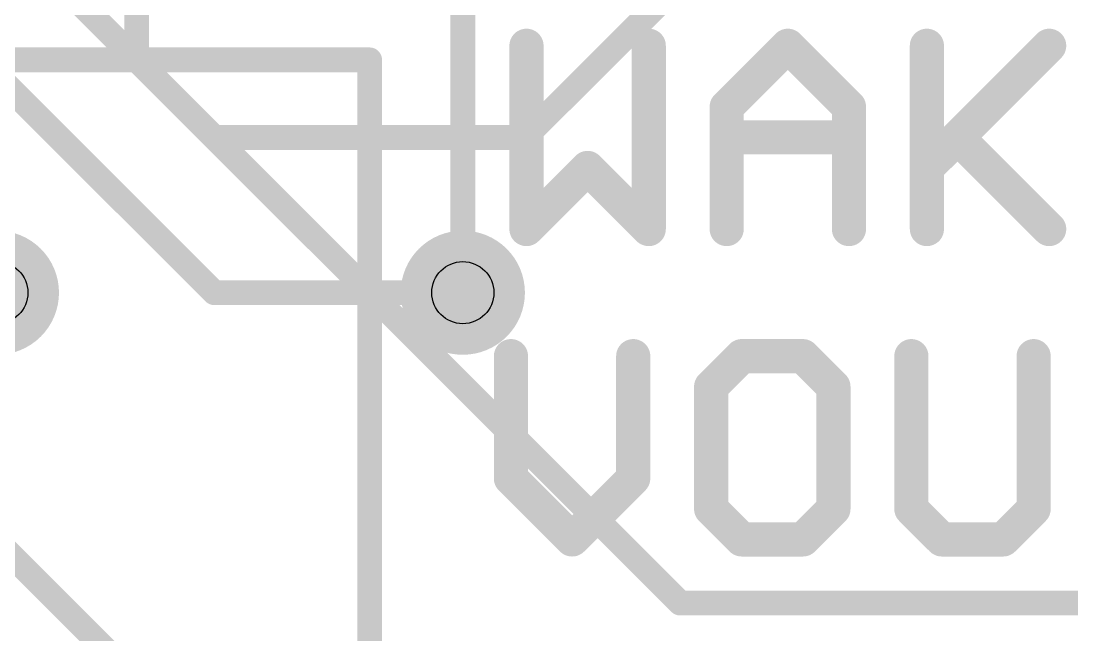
# Model space of a CAD drawing. Extents: x -98 to 45, y 0 to 29.
# Drawn here: x 30.17 to 38.76, y 9.9 to 14.92 of the extents above; entities that cross this region are included whole.
import ezdxf

# ---------------------------------------------------------------- set-up
doc = ezdxf.new("R2010")
doc.units = 0
for name, color, linetype in [('1', 12, 'CONTINUOUS'), ('16', 132, 'CONTINUOUS'), ('18', 110, 'CONTINUOUS'), ('21', 53, 'CONTINUOUS'), ('44', 253, 'CONTINUOUS')]:
    doc.layers.add(name, color=color, linetype=linetype)

# ---------------------------------------------------------------- blocks, each defined once
blk = doc.blocks.new('ROUNDV')
at = {"const_width": 0.5}
blk.add_lwpolyline([(0, -0.25, 1), (0, 0.25, 1), (0, -0.25)], format="xyb", dxfattribs=at)

msp = doc.modelspace()

# ---------------------------------------------------------------- linework, layer by layer
at = {"layer": '1', "const_width": 0.2032}
for points in [[(35.56, 10.16), (29.21, 16.51)], [(31.115, 16.43), (31.115, 14.605)], [(34.29, 13.97), (35.56, 15.24)], [(29.845, 14.605), (31.75, 12.7)], [(31.115, 14.605), (31.75, 13.97)], [(31.75, 13.97), (34.29, 13.97)], [(31.75, 12.7), (33.782, 12.7)], [(29.21, 11.43), (31.05, 9.59)], [(43.18, 10.16), (35.56, 10.16)]]:
    msp.add_lwpolyline(points, dxfattribs=at)
at = {"layer": '1', "const_width": 0.1016}
for points in [[(31.1509, 14.6409, 1), (31.0791, 14.5691)], [(31.0642, 14.605, 1), (31.1658, 14.605)], [(31.75, 14.0208, 1), (31.75, 13.9192)], [(31.7141, 13.9341, 1), (31.7859, 14.0059)], [(34.2541, 14.0059, 1), (34.3259, 13.9341)], [(34.29, 13.9192, 1), (34.29, 14.0208)], [(31.75, 12.7508, 1), (31.75, 12.6492)], [(31.7141, 12.6641, 1), (31.7859, 12.7359)], [(33.782, 12.6492, 1), (33.782, 12.7508)], [(35.56, 10.2108, 1), (35.56, 10.1092)], [(35.5241, 10.1241, 1), (35.5959, 10.1959)]]:
    msp.add_lwpolyline(points, format="xyb", dxfattribs=at)
at = {"layer": '16', "const_width": 0.2032}
msp.add_lwpolyline([(33.782, 12.7), (33.782, 19.812)], dxfattribs=at)
at = {"layer": '16', "const_width": 0.1016}
msp.add_lwpolyline([(33.7312, 12.7, 1), (33.8328, 12.7)], format="xyb", dxfattribs=at)
at = {"layer": '21'}
for points, const_width in [([(34.3726, 14.7206, 1), (34.2328, 14.7206)], 0.1397), ([(35.3725, 14.7206, 1), (35.2328, 14.7206)], 0.1397), ([(36.4892, 14.77, 1), (36.3904, 14.6712)], 0.1397), ([(36.4892, 14.6712, 1), (36.3904, 14.77)], 0.1397), ([(37.6469, 14.7206, 1), (37.5072, 14.7206)], 0.1397), ([(38.6263, 14.6712, 1), (38.5275, 14.77)], 0.1397), ([(33.0708, 14.605, 1), (32.9692, 14.605)], 0.1016), ([(33.02, 14.5542, 1), (33.02, 14.6558)], 0.1016), ([(36.0097, 14.2206, 1), (35.87, 14.2206)], 0.1397), ([(37.0096, 14.2206, 1), (36.8699, 14.2206)], 0.1397), ([(35.8905, 14.27, 1), (35.9892, 14.1712)], 0.1397), ([(36.8904, 14.1712, 1), (36.9892, 14.27)], 0.1397), ([(35.9399, 14.0405, 1), (35.9399, 13.9008)], 0.1397), ([(36.9398, 13.9008, 1), (36.9398, 14.0405)], 0.1397), ([(37.8764, 14.02, 1), (37.7776, 13.9212)], 0.1397), ([(34.8521, 13.7701, 1), (34.7533, 13.6713)], 0.1397), ([(34.8521, 13.6713, 1), (34.7533, 13.7701)], 0.1397), ([(37.5276, 13.7701, 1), (37.6264, 13.6713)], 0.1397), ([(34.2533, 13.2701, 1), (34.3521, 13.1713)], 0.1397), ([(35.2532, 13.1713, 1), (35.352, 13.2701)], 0.1397), ([(38.5275, 13.1713, 1), (38.6263, 13.2701)], 0.1397), ([(34.2328, 13.2207, 1), (34.3726, 13.2207)], 0.1397), ([(35.2328, 13.2207, 1), (35.3725, 13.2207)], 0.1397), ([(35.87, 13.2207, 1), (36.0097, 13.2207)], 0.1397), ([(36.8699, 13.2207, 1), (37.0096, 13.2207)], 0.1397), ([(37.5072, 13.2207, 1), (37.6469, 13.2207)], 0.1397), ([(34.2456, 12.1806, 1), (34.1058, 12.1806)], 0.1397), ([(35.2455, 12.1806, 1), (35.1058, 12.1806)], 0.1397), ([(36.0628, 12.2504, 1), (36.0628, 12.1107)], 0.1397), ([(36.1122, 12.1312, 1), (36.0134, 12.23)], 0.1397), ([(36.6122, 12.23, 1), (36.5134, 12.1312)], 0.1397), ([(36.5628, 12.1107, 1), (36.5628, 12.2504)], 0.1397), ([(37.5199, 12.1806, 1), (37.3802, 12.1806)], 0.1397), ([(38.5198, 12.1806, 1), (38.3801, 12.1806)], 0.1397), ([(35.8827, 11.9306, 1), (35.743, 11.9306)], 0.1397), ([(35.7635, 11.98, 1), (35.8622, 11.8812)], 0.1397), ([(36.8826, 11.9306, 1), (36.7429, 11.9306)], 0.1397), ([(36.7634, 11.8812, 1), (36.8622, 11.98)], 0.1397), ([(34.2251, 11.2301, 1), (34.1263, 11.1313)], 0.1397), ([(35.225, 11.1313, 1), (35.1262, 11.2301)], 0.1397), ([(34.1058, 11.1807, 1), (34.2456, 11.1807)], 0.1397), ([(35.1058, 11.1807, 1), (35.2455, 11.1807)], 0.1397), ([(35.743, 10.9307, 1), (35.8827, 10.9307)], 0.1397), ([(35.8622, 10.9801, 1), (35.7635, 10.8813)], 0.1397), ([(36.7429, 10.9307, 1), (36.8826, 10.9307)], 0.1397), ([(36.8622, 10.8813, 1), (36.7634, 10.9801)], 0.1397), ([(37.4994, 10.9801, 1), (37.4006, 10.8813)], 0.1397), ([(37.3802, 10.9307, 1), (37.5199, 10.9307)], 0.1397), ([(38.3801, 10.9307, 1), (38.5198, 10.9307)], 0.1397), ([(38.4993, 10.8813, 1), (38.4005, 10.9801)], 0.1397), ([(34.6263, 10.7301, 1), (34.7251, 10.6313)], 0.1397), ([(34.6263, 10.6313, 1), (34.7251, 10.7301)], 0.1397), ([(36.0628, 10.7506, 1), (36.0628, 10.6108)], 0.1397), ([(36.0134, 10.6313, 1), (36.1122, 10.7301)], 0.1397), ([(36.5134, 10.7301, 1), (36.6122, 10.6313)], 0.1397), ([(36.5628, 10.6108, 1), (36.5628, 10.7506)], 0.1397), ([(37.7, 10.7506, 1), (37.7, 10.6108)], 0.1397), ([(37.6506, 10.6313, 1), (37.7494, 10.7301)], 0.1397), ([(38.1506, 10.7301, 1), (38.2493, 10.6313)], 0.1397), ([(38.2, 10.6108, 1), (38.2, 10.7506)], 0.1397)]:
    msp.add_lwpolyline(points, format="xyb", dxfattribs=dict(at, const_width=const_width))
for points, const_width in [([(34.3027, 14.7206), (34.3027, 13.2207)], 0.2794), ([(35.3026, 13.2207), (35.3026, 14.7206)], 0.2794), ([(35.9399, 14.2206), (36.4398, 14.7206)], 0.2794), ([(36.4398, 14.7206), (36.9398, 14.2206)], 0.2794), ([(37.577, 14.7206), (37.577, 13.2207)], 0.2794), ([(37.577, 13.7207), (38.5769, 14.7206)], 0.2794), ([(20.32, 14.605), (33.02, 14.605)], 0.2032), ([(33.02, 14.605), (33.02, 8.255)], 0.2032), ([(35.9399, 13.2207), (35.9399, 14.2206)], 0.2794), ([(36.9398, 14.2206), (36.9398, 13.2207)], 0.2794), ([(35.9399, 13.9706), (36.9398, 13.9706)], 0.2794), ([(37.827, 13.9706), (38.5769, 13.2207)], 0.2794), ([(34.3027, 13.2207), (34.8027, 13.7207)], 0.2794), ([(34.8027, 13.7207), (35.3026, 13.2207)], 0.2794), ([(34.1757, 12.1806), (34.1757, 11.1807)], 0.2794), ([(35.1756, 11.1807), (35.1756, 12.1806)], 0.2794), ([(36.0628, 12.1806), (35.8129, 11.9306)], 0.2794), ([(36.5628, 12.1806), (36.0628, 12.1806)], 0.2794), ([(36.8128, 11.9306), (36.5628, 12.1806)], 0.2794), ([(37.45, 12.1806), (37.45, 10.9307)], 0.2794), ([(38.4499, 10.9307), (38.4499, 12.1806)], 0.2794), ([(35.8129, 11.9306), (35.8129, 10.9307)], 0.2794), ([(36.8128, 10.9307), (36.8128, 11.9306)], 0.2794), ([(34.1757, 11.1807), (34.6757, 10.6807)], 0.2794), ([(34.6757, 10.6807), (35.1756, 11.1807)], 0.2794), ([(35.8129, 10.9307), (36.0628, 10.6807)], 0.2794), ([(36.5628, 10.6807), (36.8128, 10.9307)], 0.2794), ([(37.45, 10.9307), (37.7, 10.6807)], 0.2794), ([(38.2, 10.6807), (38.4499, 10.9307)], 0.2794), ([(36.0628, 10.6807), (36.5628, 10.6807)], 0.2794), ([(37.7, 10.6807), (38.2, 10.6807)], 0.2794)]:
    msp.add_lwpolyline(points, dxfattribs=dict(at, const_width=const_width))
at = {"layer": '44'}
for centre in [(29.972, 12.7), (33.782, 12.7)]:
    msp.add_circle(centre, 0.254, dxfattribs=at)

# ---------------------------------------------------------------- block references
at = {"layer": '18', "xscale": 1.016, "yscale": 1.016}
for p in [(29.972, 12.7), (29.972, 12.7), (33.782, 12.7), (33.782, 12.7)]:
    msp.add_blockref('ROUNDV', p, dxfattribs=at)

doc.saveas('drawing.dxf')
